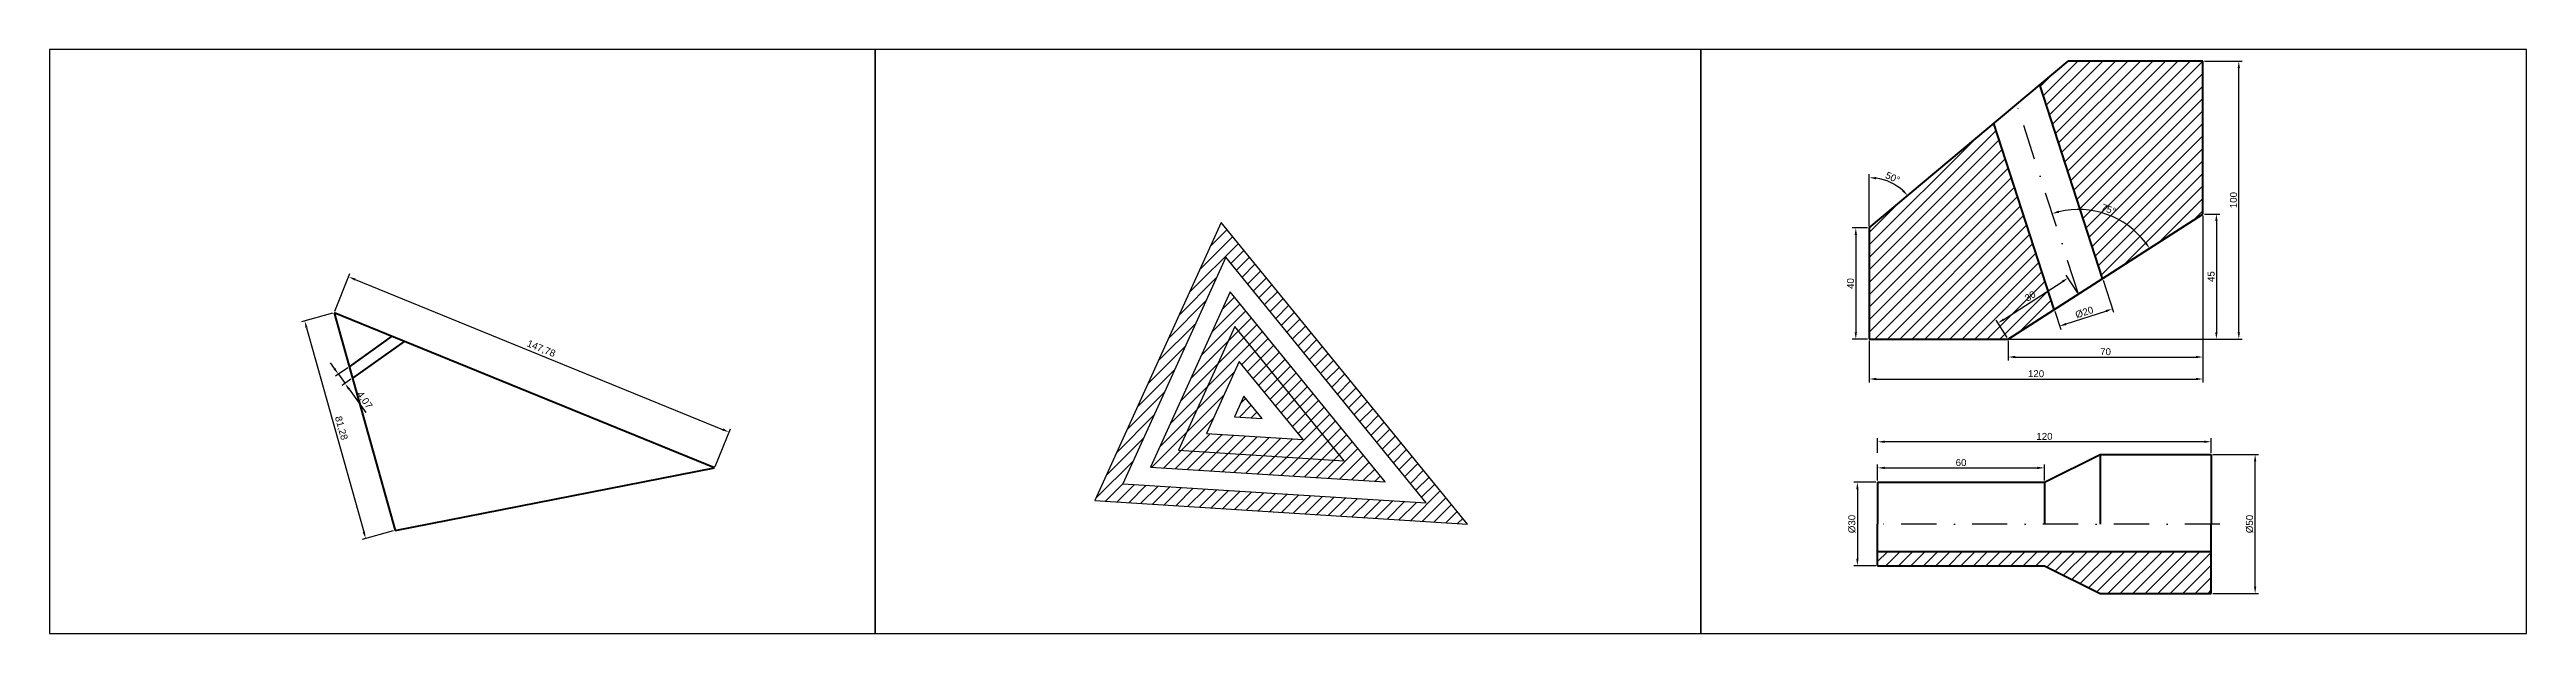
# Model space of a CAD drawing. Header units: millimetres. Extents: x 0 to 891, y 0 to 210.
import ezdxf

# ---------------------------------------------------------------- set-up
doc = ezdxf.new("R2010")
doc.units = ezdxf.units.MM
doc.linetypes.add('KRESKAKROPKA', pattern=[25.4, 12.7, -6.35, 0, -6.35])
doc.layers.add('kontur', color=7, linetype='Continuous', lineweight=50)
for name, color, linetype in [('kreskowanie', 6, 'Continuous'), ('osie', 3, 'KRESKAKROPKA'), ('wymiary', 1, 'Continuous')]:
    doc.layers.add(name, color=color, linetype=linetype)
doc.styles.get("Standard").update_dxf_attribs({"font": 'arial.ttf'})
doc.dimstyles.new('ISO-25', dxfattribs={"dimtxt": 2.5, "dimasz": 2.5, "dimexe": 1.25, "dimexo": 0.625, "dimtad": 1, "dimtxsty": 'Standard', "dimcen": 2.5, "dimadec": 0, "dimazin": 0, "dimtfac": 1, "dimtmove": 0, "dimatfit": 3, "dimfxl": 1, "dimarcsym": 0})

# ---------------------------------------------------------------- blocks, each defined once
blk = doc.blocks.new('*D3')
at = {"layer": 'Defpoints', "color": 0, "transparency": 16777216}
for p in [(102.34, 115.34), (244.43, 72.42), (239.17, 59.5)]:
    blk.add_point(p, dxfattribs=at)
at = {"layer": 'wymiary', "color": 0, "lineweight": -2, "transparency": 16777216}
for p, q in [((102.58, 115.92), (108.08, 129.4)), ((109.92, 127.3), (242.12, 73.36)), ((239.4, 60.08), (244.91, 73.57))]:
    blk.add_line(p, q, dxfattribs=at)
at = {"layer": 'wymiary', "color": 0, "transparency": 16777216}
for points in [[(110.08, 127.69), (109.77, 126.92), (107.61, 128.25)], [(242.28, 73.75), (241.96, 72.97), (244.43, 72.42)]]:
    blk.add_solid(points, dxfattribs=at)
at = {"layer": 'wymiary', "color": 0, "transparency": 16777216, "insert": (176.83, 102.3), "char_height": 2.5, "attachment_point": 5, "rotation": 337.80179}
blk.add_mtext('147,78', dxfattribs=at)
blk = doc.blocks.new('*D4')
at = {"layer": 'Defpoints', "color": 0, "transparency": 16777216}
for p in [(102.34, 115.34), (124.27, 37.07), (113.72, 34.11)]:
    blk.add_point(p, dxfattribs=at)
at = {"layer": 'wymiary', "color": 0, "lineweight": -2, "transparency": 16777216}
for p, q in [((101.74, 115.17), (90.58, 112.04)), ((92.46, 109.97), (113.04, 36.52)), ((123.67, 36.9), (112.51, 33.77))]:
    blk.add_line(p, q, dxfattribs=at)
at = {"layer": 'wymiary', "color": 0, "transparency": 16777216}
for points in [[(92.86, 110.08), (92.06, 109.86), (91.78, 112.38)], [(113.44, 36.63), (112.64, 36.4), (113.72, 34.11)]]:
    blk.add_solid(points, dxfattribs=at)
at = {"layer": 'wymiary', "color": 0, "transparency": 16777216, "insert": (104.8, 73.82), "char_height": 2.5, "attachment_point": 5, "rotation": 285.6547}
blk.add_mtext('81,28', dxfattribs=at)
blk = doc.blocks.new('*D6')
at = {"layer": 'Defpoints', "color": 0, "transparency": 16777216}
for p in [(106.3, 89.89), (107.78, 95.94), (108.94, 91.77)]:
    blk.add_point(p, dxfattribs=at)
at = {"layer": 'wymiary', "color": 0, "lineweight": -2, "transparency": 16777216}
for p, q in [((102.49, 95.25), (101.04, 97.28)), ((107.27, 95.58), (102.92, 92.48)), ((103.94, 93.21), (106.3, 89.89)), ((108.44, 91.41), (105.28, 89.16)), ((107.75, 87.85), (113.75, 79.42))]:
    blk.add_line(p, q, dxfattribs=at)
at = {"layer": 'wymiary', "color": 0, "transparency": 16777216}
for points in [[(102.83, 95.49), (102.15, 95), (103.94, 93.21)], [(108.09, 88.09), (107.41, 87.61), (106.3, 89.89)]]:
    blk.add_solid(points, dxfattribs=at)
at = {"layer": 'wymiary', "color": 0, "transparency": 16777216, "insert": (113.21, 83.85), "char_height": 2.5, "attachment_point": 5, "rotation": 305.44389}
blk.add_mtext('4,07', dxfattribs=at)
blk = doc.blocks.new('*D35')
at = {"layer": 'Defpoints', "color": 0, "transparency": 16777216}
for p in [(738.52, 127.67), (721.12, 116.48), (742.08, 116.71)]:
    blk.add_point(p, dxfattribs=at)
at = {"layer": 'wymiary', "color": 0, "lineweight": -2, "transparency": 16777216}
for p, q in [((738.71, 127.07), (742.47, 115.52)), ((721.32, 115.89), (723.45, 109.34)), ((725.44, 111.3), (739.7, 115.93))]:
    blk.add_line(p, q, dxfattribs=at)
at = {"layer": 'wymiary', "color": 0, "transparency": 16777216}
for points in [[(739.57, 116.33), (739.83, 115.54), (742.08, 116.71)], [(725.31, 111.69), (725.57, 110.9), (723.06, 110.53)]]:
    blk.add_solid(points, dxfattribs=at)
at = {"layer": 'wymiary', "color": 0, "transparency": 16777216, "insert": (731.96, 115.49), "char_height": 2.5, "attachment_point": 5, "rotation": 18}
blk.add_mtext('%%c20', dxfattribs=at)
blk = doc.blocks.new('*D36')
at = {"layer": 'Defpoints', "color": 0, "transparency": 16777216}
for p in [(726.09, 205.85), (664.52, 160.95), (654.59, 145.85), (654.59, 145.85), (654.59, 105.85)]:
    blk.add_point(p, dxfattribs=at)
at = {"layer": 'wymiary', "color": 0, "lineweight": -2, "transparency": 16777216}
blk.add_line((654.59, 146.48), (654.59, 165.17), dxfattribs=at)
blk.add_arc((654.59, 145.85), 18.07, 47.93352, 82.06648, dxfattribs=at)
at = {"layer": 'wymiary', "color": 0, "transparency": 16777216}
for points in [[(657.05, 163.33), (657.11, 164.17), (654.59, 163.92)], [(666.99, 159.56), (666.39, 158.98), (668.43, 157.47)]]:
    blk.add_solid(points, dxfattribs=at)
at = {"layer": 'wymiary', "color": 0, "transparency": 16777216, "insert": (663.03, 163.95), "char_height": 2.5, "attachment_point": 5, "rotation": 335}
blk.add_mtext('50°', dxfattribs=at)
blk = doc.blocks.new('*D37')
at = {"layer": 'Defpoints', "color": 0, "transparency": 16777216}
for p in [(654.59, 145.85), (649.75, 105.85), (654.59, 105.85)]:
    blk.add_point(p, dxfattribs=at)
at = {"layer": 'wymiary', "color": 0, "lineweight": -2, "transparency": 16777216}
for p, q in [((653.96, 145.85), (648.5, 145.85)), ((649.75, 143.35), (649.75, 108.35)), ((653.96, 105.85), (648.5, 105.85))]:
    blk.add_line(p, q, dxfattribs=at)
at = {"layer": 'wymiary', "color": 0, "transparency": 16777216}
for points in [[(649.34, 143.35), (650.17, 143.35), (649.75, 145.85)], [(649.34, 108.35), (650.17, 108.35), (649.75, 105.85)]]:
    blk.add_solid(points, dxfattribs=at)
at = {"layer": 'wymiary', "color": 0, "transparency": 16777216, "insert": (647.85, 125.85), "char_height": 2.5, "attachment_point": 5, "rotation": 90}
blk.add_mtext('40', dxfattribs=at)
blk = doc.blocks.new('*D38')
at = {"layer": 'Defpoints', "color": 0, "transparency": 16777216}
for p in [(726.11, 127.84), (729.82, 122.08), (704.59, 105.85)]:
    blk.add_point(p, dxfattribs=at)
at = {"layer": 'wymiary', "color": 0, "lineweight": -2, "transparency": 16777216}
for p, q in [((702.98, 112.97), (724.01, 126.49)), ((729.48, 122.6), (725.44, 128.89)), ((704.25, 106.38), (700.2, 112.67))]:
    blk.add_line(p, q, dxfattribs=at)
at = {"layer": 'wymiary', "color": 0, "transparency": 16777216}
for points in [[(723.79, 126.84), (724.24, 126.14), (726.11, 127.84)], [(702.76, 113.32), (703.21, 112.62), (700.88, 111.62)]]:
    blk.add_solid(points, dxfattribs=at)
at = {"layer": 'wymiary', "color": 0, "transparency": 16777216, "insert": (712.47, 121.33), "char_height": 2.5, "attachment_point": 5, "rotation": 32.73523}
blk.add_mtext('30', dxfattribs=at)
blk = doc.blocks.new('*D39')
at = {"layer": 'Defpoints', "color": 0, "transparency": 16777216}
for p in [(774.59, 205.85), (787.52, 205.85), (704.59, 105.85)]:
    blk.add_point(p, dxfattribs=at)
at = {"layer": 'wymiary', "color": 0, "lineweight": -2, "transparency": 16777216}
for p, q in [((775.21, 205.85), (788.77, 205.85)), ((787.52, 108.35), (787.52, 203.35)), ((705.21, 105.85), (788.77, 105.85))]:
    blk.add_line(p, q, dxfattribs=at)
at = {"layer": 'wymiary', "color": 0, "transparency": 16777216}
for points in [[(787.11, 203.35), (787.94, 203.35), (787.52, 205.85)], [(787.11, 108.35), (787.94, 108.35), (787.52, 105.85)]]:
    blk.add_solid(points, dxfattribs=at)
at = {"layer": 'wymiary', "color": 0, "transparency": 16777216, "insert": (785.62, 155.85), "char_height": 2.5, "attachment_point": 5, "rotation": 90}
blk.add_mtext('100', dxfattribs=at)
blk = doc.blocks.new('*D32')
at = {"layer": 'Defpoints', "color": 0, "transparency": 16777216}
for p in [(774.59, 150.85), (774.59, 105.85), (779.46, 105.85)]:
    blk.add_point(p, dxfattribs=at)
at = {"layer": 'wymiary', "color": 0, "lineweight": -2, "transparency": 16777216}
for p, q in [((775.21, 150.85), (780.71, 150.85)), ((779.46, 148.35), (779.46, 108.35)), ((775.21, 105.85), (780.71, 105.85))]:
    blk.add_line(p, q, dxfattribs=at)
at = {"layer": 'wymiary', "color": 0, "transparency": 16777216}
for points in [[(779.04, 148.35), (779.88, 148.35), (779.46, 150.85)], [(779.04, 108.35), (779.88, 108.35), (779.46, 105.85)]]:
    blk.add_solid(points, dxfattribs=at)
at = {"layer": 'wymiary', "color": 0, "transparency": 16777216, "insert": (777.56, 128.35), "char_height": 2.5, "attachment_point": 5, "rotation": 90}
blk.add_mtext('45', dxfattribs=at)
blk = doc.blocks.new('*D40')
at = {"layer": 'Defpoints', "color": 0, "transparency": 16777216}
for p in [(707.63, 190.37), (746.02, 147.83), (774.59, 150.85), (729.82, 122.08), (704.59, 105.85)]:
    blk.add_point(p, dxfattribs=at)
at = {"layer": 'wymiary', "color": 0, "lineweight": -2, "transparency": 16777216}
blk.add_arc((729.82, 122.08), 30.42, 37.44478, 103.29045, dxfattribs=at)
at = {"layer": 'wymiary', "color": 0, "transparency": 16777216}
for points in [[(722.94, 151.28), (722.71, 152.09), (720.42, 151.01)], [(754.32, 140.81), (753.63, 140.33), (755.41, 138.53)]]:
    blk.add_solid(points, dxfattribs=at)
at = {"layer": 'wymiary', "color": 0, "transparency": 16777216, "insert": (740.68, 152.52), "char_height": 2.5, "attachment_point": 5, "rotation": 340.36761}
blk.add_mtext('75°', dxfattribs=at)
blk = doc.blocks.new('*D41')
at = {"layer": 'Defpoints', "color": 0, "transparency": 16777216}
for p in [(774.59, 150.85), (704.59, 105.85), (774.59, 99.42)]:
    blk.add_point(p, dxfattribs=at)
at = {"layer": 'wymiary', "color": 0, "lineweight": -2, "transparency": 16777216}
for p, q in [((774.59, 150.23), (774.59, 98.17)), ((704.59, 105.23), (704.59, 98.17)), ((707.09, 99.42), (772.09, 99.42))]:
    blk.add_line(p, q, dxfattribs=at)
at = {"layer": 'wymiary', "color": 0, "transparency": 16777216}
for points in [[(707.09, 99.84), (707.09, 99), (704.59, 99.42)], [(772.09, 99.84), (772.09, 99), (774.59, 99.42)]]:
    blk.add_solid(points, dxfattribs=at)
at = {"layer": 'wymiary', "color": 0, "transparency": 16777216, "insert": (739.59, 101.32), "char_height": 2.5, "attachment_point": 5}
blk.add_mtext('70', dxfattribs=at)
blk = doc.blocks.new('*D42')
at = {"layer": 'Defpoints', "color": 0, "transparency": 16777216}
for p in [(774.59, 150.85), (654.59, 105.85), (774.59, 91.51)]:
    blk.add_point(p, dxfattribs=at)
at = {"layer": 'wymiary', "color": 0, "lineweight": -2, "transparency": 16777216}
for p, q in [((774.59, 150.23), (774.59, 90.26)), ((654.59, 105.23), (654.59, 90.26)), ((657.09, 91.51), (772.09, 91.51))]:
    blk.add_line(p, q, dxfattribs=at)
at = {"layer": 'wymiary', "color": 0, "transparency": 16777216}
for points in [[(657.09, 91.93), (657.09, 91.09), (654.59, 91.51)], [(772.09, 91.93), (772.09, 91.09), (774.59, 91.51)]]:
    blk.add_solid(points, dxfattribs=at)
at = {"layer": 'wymiary', "color": 0, "transparency": 16777216, "insert": (714.59, 93.41), "char_height": 2.5, "attachment_point": 5}
blk.add_mtext('120', dxfattribs=at)
blk = doc.blocks.new('*D46')
at = {"layer": 'Defpoints', "color": 0, "transparency": 16777216}
for p in [(657.61, 54.36), (717.61, 59.54), (717.61, 54.36)]:
    blk.add_point(p, dxfattribs=at)
at = {"layer": 'wymiary', "color": 0, "lineweight": -2, "transparency": 16777216}
for p, q in [((657.61, 54.98), (657.61, 60.79)), ((660.11, 59.54), (715.11, 59.54)), ((717.61, 54.98), (717.61, 60.79))]:
    blk.add_line(p, q, dxfattribs=at)
at = {"layer": 'wymiary', "color": 0, "transparency": 16777216}
for points in [[(660.11, 59.96), (660.11, 59.13), (657.61, 59.54)], [(715.11, 59.96), (715.11, 59.13), (717.61, 59.54)]]:
    blk.add_solid(points, dxfattribs=at)
at = {"layer": 'wymiary', "color": 0, "transparency": 16777216, "insert": (687.61, 61.44), "char_height": 2.5, "attachment_point": 5}
blk.add_mtext('60', dxfattribs=at)
blk = doc.blocks.new('*D47')
at = {"layer": 'Defpoints', "color": 0, "transparency": 16777216}
for p in [(657.61, 68.94), (657.61, 64.36), (777.61, 64.36)]:
    blk.add_point(p, dxfattribs=at)
at = {"layer": 'wymiary', "color": 0, "lineweight": -2, "transparency": 16777216}
for p, q in [((657.61, 64.98), (657.61, 70.19)), ((775.11, 68.94), (660.11, 68.94)), ((777.61, 64.98), (777.61, 70.19))]:
    blk.add_line(p, q, dxfattribs=at)
at = {"layer": 'wymiary', "color": 0, "transparency": 16777216}
for points in [[(660.11, 69.36), (660.11, 68.53), (657.61, 68.94)], [(775.11, 69.36), (775.11, 68.53), (777.61, 68.94)]]:
    blk.add_solid(points, dxfattribs=at)
at = {"layer": 'wymiary', "color": 0, "transparency": 16777216, "insert": (717.61, 70.85), "char_height": 2.5, "attachment_point": 5}
blk.add_mtext('120', dxfattribs=at)
blk = doc.blocks.new('*D48')
at = {"layer": 'Defpoints', "color": 0, "transparency": 16777216}
for p in [(657.61, 54.36), (650.32, 24.36), (657.61, 24.36)]:
    blk.add_point(p, dxfattribs=at)
at = {"layer": 'wymiary', "color": 0, "lineweight": -2, "transparency": 16777216}
for p, q in [((656.98, 54.36), (649.07, 54.36)), ((650.32, 51.86), (650.32, 26.86)), ((656.98, 24.36), (649.07, 24.36))]:
    blk.add_line(p, q, dxfattribs=at)
at = {"layer": 'wymiary', "color": 0, "transparency": 16777216}
for points in [[(649.91, 51.86), (650.74, 51.86), (650.32, 54.36)], [(649.91, 26.86), (650.74, 26.86), (650.32, 24.36)]]:
    blk.add_solid(points, dxfattribs=at)
at = {"layer": 'wymiary', "color": 0, "transparency": 16777216, "insert": (648.35, 39.36), "char_height": 2.5, "attachment_point": 5, "rotation": 90}
blk.add_mtext('%%c30', dxfattribs=at)
blk = doc.blocks.new('*D49')
at = {"layer": 'Defpoints', "color": 0, "transparency": 16777216}
for p in [(777.61, 64.36), (793.4, 64.36), (777.61, 14.36)]:
    blk.add_point(p, dxfattribs=at)
at = {"layer": 'wymiary', "color": 0, "lineweight": -2, "transparency": 16777216}
for p, q in [((778.23, 64.36), (794.65, 64.36)), ((793.4, 16.86), (793.4, 61.86)), ((778.23, 14.36), (794.65, 14.36))]:
    blk.add_line(p, q, dxfattribs=at)
at = {"layer": 'wymiary', "color": 0, "transparency": 16777216}
for points in [[(792.99, 61.86), (793.82, 61.86), (793.4, 64.36)], [(792.99, 16.86), (793.82, 16.86), (793.4, 14.36)]]:
    blk.add_solid(points, dxfattribs=at)
at = {"layer": 'wymiary', "color": 0, "transparency": 16777216, "insert": (791.43, 39.36), "char_height": 2.5, "attachment_point": 5, "rotation": 90}
blk.add_mtext('%%c50', dxfattribs=at)

msp = doc.modelspace()

# ---------------------------------------------------------------- hatches: boundary and pattern name
at = {"layer": 'kreskowanie'}
h = msp.add_hatch(dxfattribs=at)
h.set_pattern_fill('ANSI31', color=256, style=0)
h.set_pattern_definition([(45, (12.2318, 45.188), (-2.245064, 2.245064), [])])
h.paths.add_polyline_path([(699.371, 183.432), (654.586, 145.853), (654.586, 105.853), (704.586, 105.853), (721.123, 116.485)])
h.paths.add_polyline_path([(774.586, 205.853), (726.091, 205.853), (715.895, 197.298), (738.519, 127.668), (774.586, 150.853)])
h.paths.add_polyline_path([(711.722, 117.763), (716.041, 120.54), (713.255, 124.873), (708.936, 122.097)], flags=24)
h.paths.add_polyline_path([(736.764, 151.16), (742.916, 148.966), (744.647, 153.818), (738.495, 156.012)], flags=24)
h = msp.add_hatch(dxfattribs=at)
h.set_pattern_fill('ANSI31', color=256, style=0)
h.paths.add_polyline_path([(421.506, 147.858), (376.017, 47.792), (510.014, 39.335)])
h.paths.add_polyline_path([(423.124, 135.358), (495.246, 46.927), (386.057, 53.818)], flags=16)
h.paths.add_polyline_path([(424.742, 122.857), (480.478, 54.519), (396.098, 59.844)], flags=0)
h.paths.add_polyline_path([(426.361, 110.357), (465.71, 62.11), (406.138, 65.87)], flags=0)
h.paths.add_polyline_path([(416.178, 71.896), (427.979, 97.856), (450.942, 69.702)], flags=0)
h.paths.add_polyline_path([(426.218, 77.922), (429.598, 85.356), (436.173, 77.293)], flags=0)
h.paths.add_polyline_path([(426.361, 110.357), (406.138, 65.87), (465.71, 62.11)], flags=0)
h = msp.add_hatch(dxfattribs=at)
h.set_pattern_fill('ANSI31', color=256, style=0)
h.set_pattern_definition([(45, (3.0214, -18.085), (-2.245064, 2.245064), [])])
h.paths.add_polyline_path([(777.607, 29.356), (657.607, 29.356), (657.607, 24.356), (717.607, 24.356), (737.607, 14.356), (777.607, 14.356)])

# ---------------------------------------------------------------- linework, layer by layer
for points in [[(0, 0), (297, 0), (297, 210), (0, 210)], [(297, 0), (594, 0), (594, 210), (297, 210)], [(594, 0), (891, 0), (891, 210), (594, 210)], [(423.124, 135.358), (386.057, 53.818), (495.246, 46.927)], [(424.742, 122.857), (396.098, 59.844), (480.478, 54.519)], [(426.361, 110.357), (406.138, 65.87), (465.71, 62.11)], [(427.979, 97.856), (416.178, 71.896), (450.942, 69.702)], [(429.598, 85.356), (426.218, 77.922), (436.173, 77.293)]]:
    msp.add_lwpolyline(points, close=True)
msp.add_lwpolyline([(421.506, 147.858), (376.017, 47.792), (510.014, 39.335), (421.506, 147.858)])
at = {"layer": 'kontur'}
for p, q in [((654.586, 145.853), (726.091, 205.853)), ((774.586, 205.853), (726.091, 205.853)), ((774.586, 150.853), (774.586, 205.853)), ((738.519, 127.668), (715.895, 197.298)), ((721.123, 116.485), (699.371, 183.432)), ((654.586, 145.853), (654.586, 105.853)), ((704.586, 105.853), (774.586, 150.853)), ((102.341, 115.336), (124.275, 37.067)), ((239.165, 59.505), (102.341, 115.336)), ((123.115, 106.86), (107.776, 95.942)), ((127.581, 105.037), (108.945, 91.772)), ((654.586, 105.853), (704.586, 105.853)), ((717.607, 54.356), (737.607, 64.356)), ((737.607, 64.356), (777.607, 64.356)), ((737.607, 64.356), (737.607, 39.356)), ((777.607, 64.356), (777.607, 39.356)), ((124.275, 37.067), (239.165, 59.505)), ((657.607, 54.356), (657.607, 39.356)), ((657.607, 54.356), (717.607, 54.356)), ((717.607, 54.356), (717.607, 39.356)), ((657.607, 24.356), (657.607, 39.356)), ((777.607, 14.356), (777.607, 39.356)), ((777.607, 29.356), (657.607, 29.356)), ((657.607, 24.356), (717.607, 24.356)), ((717.607, 24.356), (737.607, 14.356)), ((737.607, 14.356), (777.607, 14.356))]:
    msp.add_line(p, q, dxfattribs=at)
at = {"layer": 'osie'}
for p, q in [((729.821, 122.076), (707.633, 190.365)), ((780.75, 39.356), (654.586, 39.356))]:
    msp.add_line(p, q, dxfattribs=at)

# ---------------------------------------------------------------- dimensions: what is measured, and where the dimension line sits
at = {"layer": 'wymiary'}
for base, line1, line2, picture, middle in [((664.515, 160.95), ((654.586, 145.853), (654.586, 105.853)), ((654.586, 145.853), (726.091, 205.853)), '*D36', (663.026, 163.953)), ((746.022, 147.827), ((704.586, 105.853), (774.586, 150.853)), ((729.821, 122.076), (707.633, 190.365)), '*D40', (740.68, 152.517))]:
    dim = msp.add_angular_dim_2l(base=base, line1=line1, line2=line2, dimstyle='ISO-25', dxfattribs=at)
    dim.commit()
    dim.dimension.update_dxf_attribs({"geometry": picture, "text_midpoint": middle})
for base, p1, p2, angle, picture, middle in [((787.524, 205.853), (704.586, 105.853), (774.586, 205.853), 90, '*D39', (785.622, 155.853)), ((649.752, 105.853), (654.586, 145.853), (654.586, 105.853), 90, '*D37', (647.85, 125.853)), ((779.459, 105.853), (774.586, 150.853), (774.586, 105.853), 90, '*D32', (777.563, 128.353)), ((106.2998, 89.8889), (107.7762, 95.9416), (108.9448, 91.7717), 305.443889, '*D6', (113.207, 83.8538))]:
    dim = msp.add_linear_dim(base=base, p1=p1, p2=p2, angle=angle, dimstyle='ISO-25', dxfattribs=at)
    dim.commit()
    dim.dimension.update_dxf_attribs({"geometry": picture, "text_midpoint": middle})
for base, p1, p2, picture, middle in [((774.586, 91.51), (654.586, 105.853), (774.586, 150.853), '*D42', (714.586, 93.412)), ((774.586, 99.419), (704.586, 105.853), (774.586, 150.853), '*D41', (739.586, 101.321)), ((657.607, 68.944), (777.607, 64.356), (657.607, 64.356), '*D47', (717.607, 70.845)), ((717.607, 59.543), (657.607, 54.356), (717.607, 54.356), '*D46', (687.607, 61.444))]:
    dim = msp.add_linear_dim(base=base, p1=p1, p2=p2, dimstyle='ISO-25', dxfattribs=at)
    dim.commit()
    dim.dimension.update_dxf_attribs({"geometry": picture, "text_midpoint": middle})
for p1, p2, distance, picture, middle in [((102.341, 115.336), (239.165, 59.505), 13.944, '*D3', (176.825, 102.301)), ((704.586, 105.853), (729.821, 122.076), 6.855, '*D38', (712.468, 121.331)), ((102.341, 115.336), (124.275, 37.067), -10.965, '*D4', (104.798, 73.817))]:
    dim = msp.add_aligned_dim(p1=p1, p2=p2, distance=distance, dimstyle='ISO-25', dxfattribs=at)
    dim.commit()
    dim.dimension.update_dxf_attribs({"geometry": picture, "text_midpoint": middle})
for base, p1, p2, angle, picture, middle in [((742.081, 116.706), (721.123, 116.485), (738.519, 127.668), 198, '*D35', (731.961, 115.491)), ((793.402, 64.356), (777.607, 14.356), (777.607, 64.356), 90, '*D49', (791.431, 39.356)), ((650.323, 24.356), (657.607, 54.356), (657.607, 24.356), 90, '*D48', (648.352, 39.356))]:
    dim = msp.add_linear_dim(base=base, p1=p1, p2=p2, angle=angle, text='%%c<>', dimstyle='ISO-25', dxfattribs=at)
    dim.commit()
    dim.dimension.update_dxf_attribs({"geometry": picture, "text_midpoint": middle})

doc.saveas('drawing.dxf')
